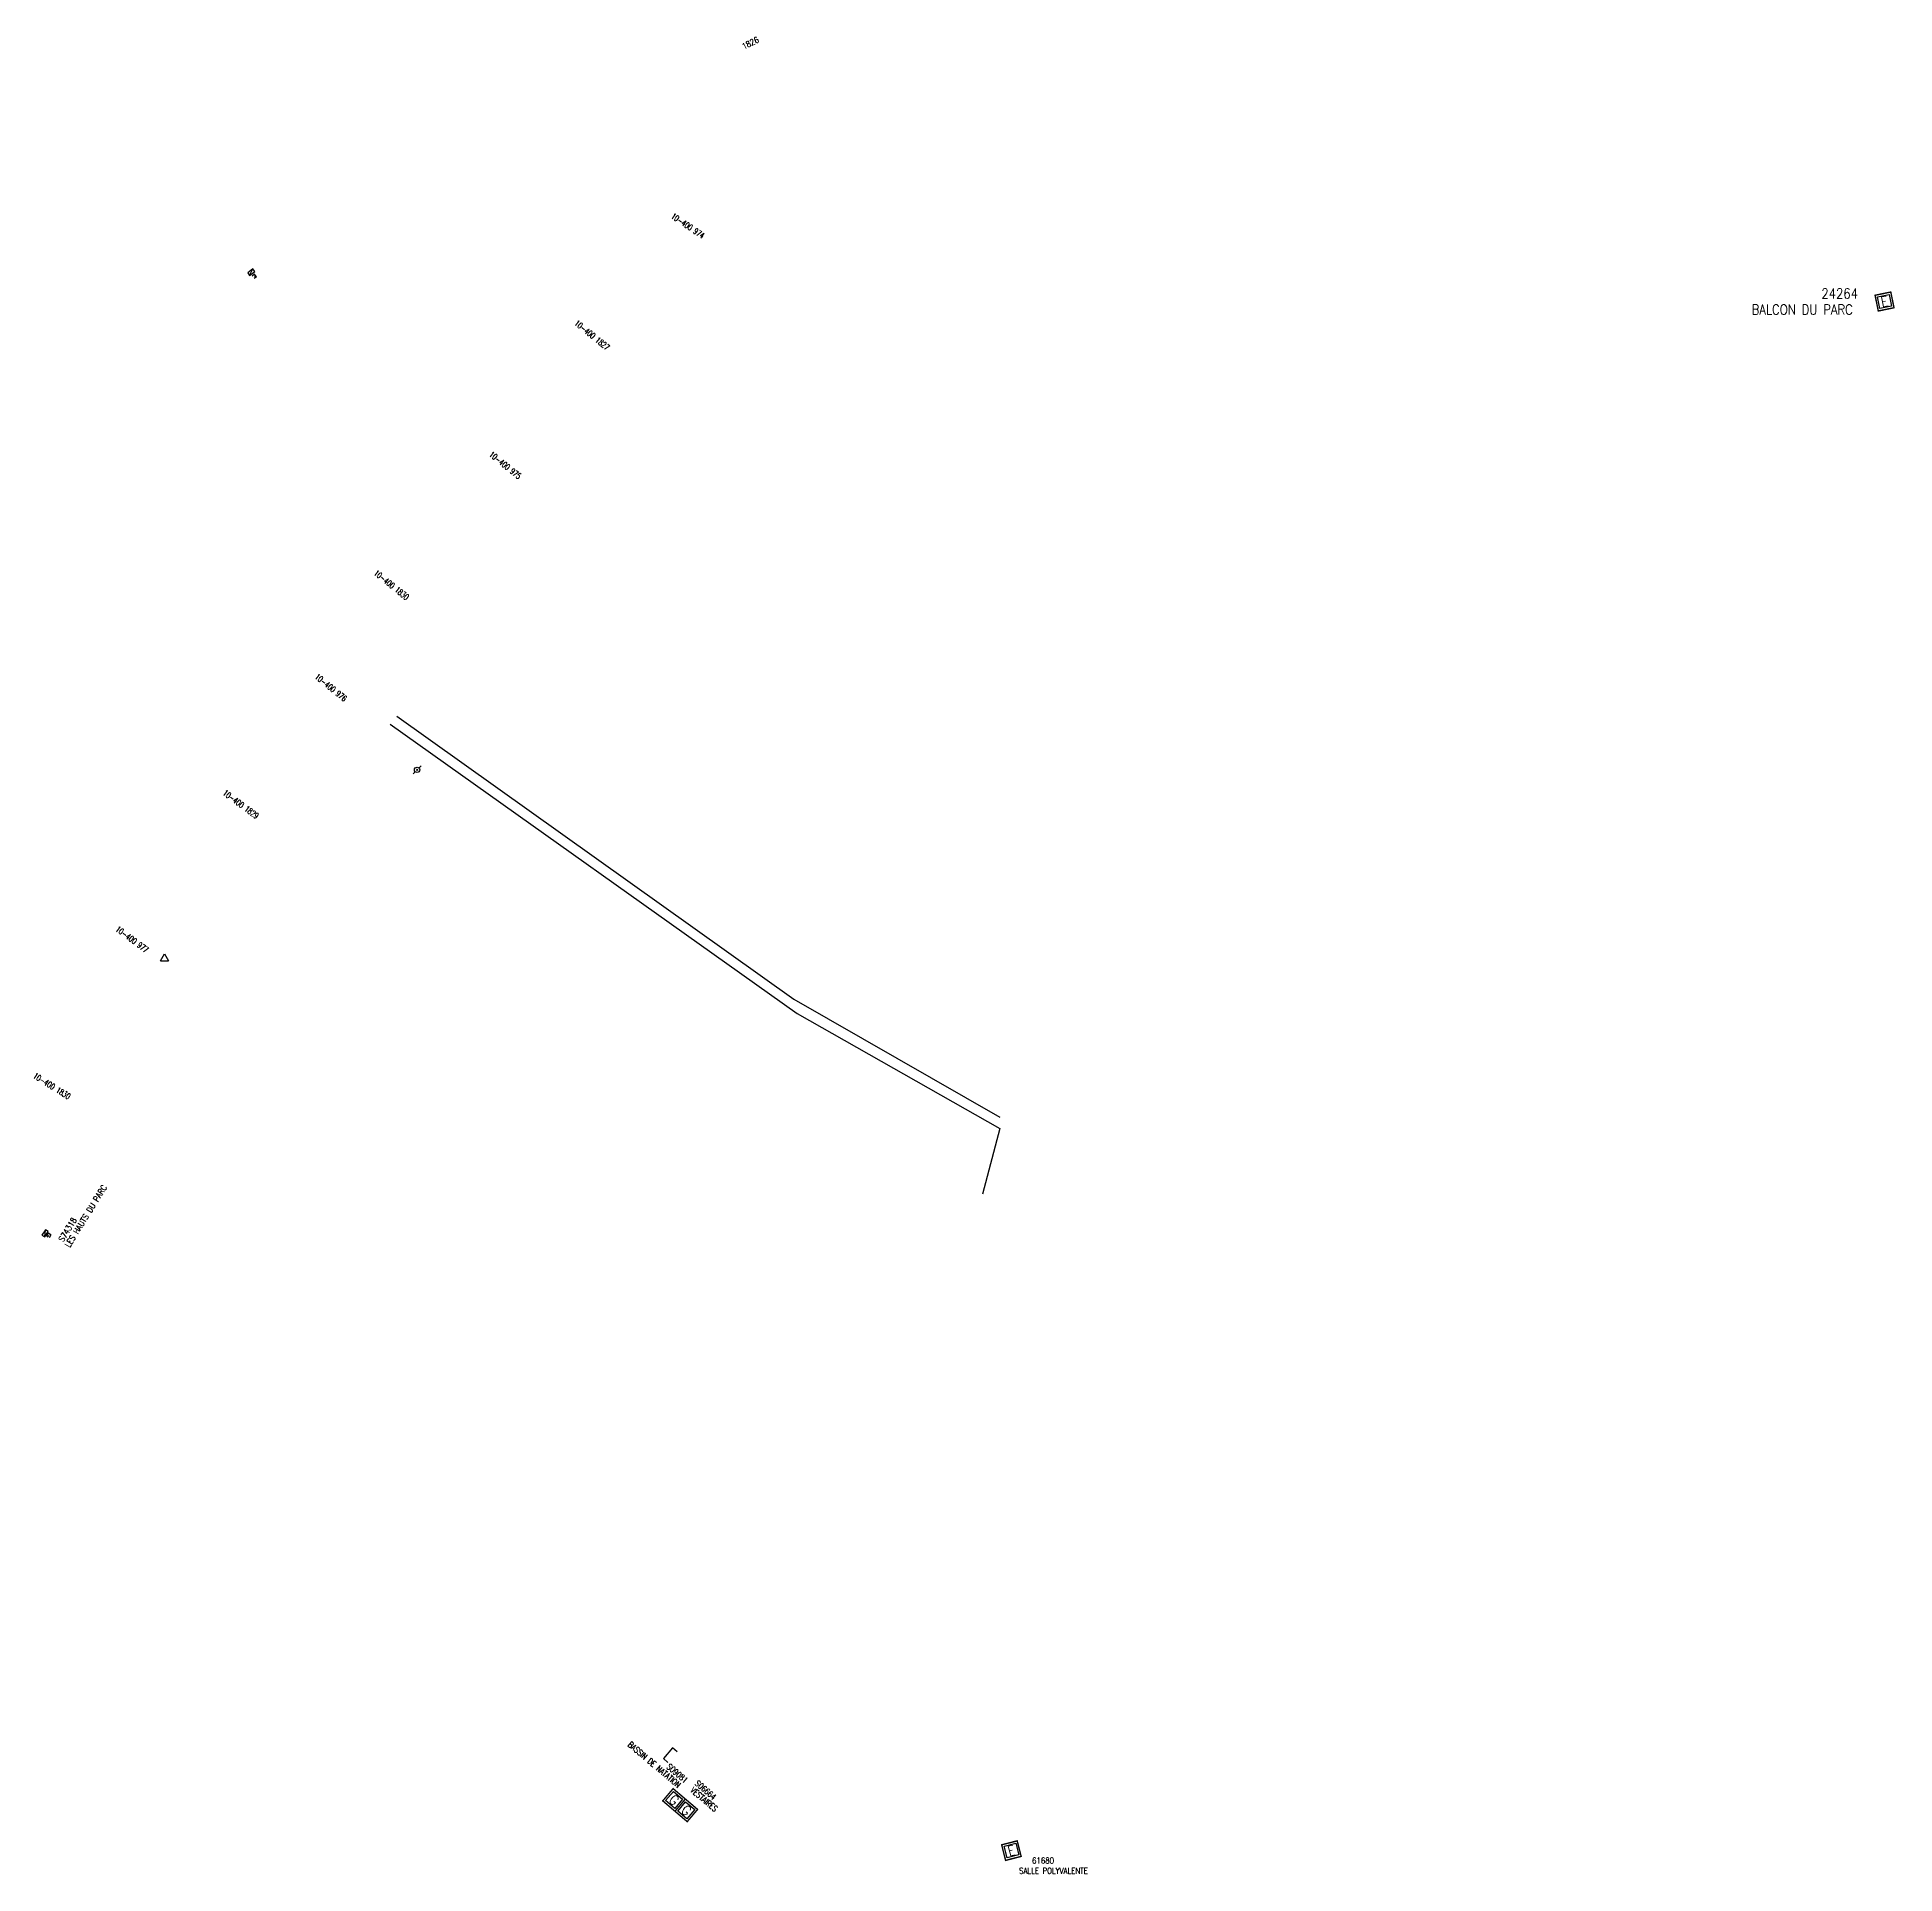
# Model space of a CAD drawing. Header units: millimetres. Extents: x 146003 to 146975, y 141990 to 143000.
# Drawn here: x 146499.9 to 146963, y 142025.4 to 142483.1 of the extents above; entities that cross this region are included whole.
import ezdxf
from ezdxf.enums import TextEntityAlignment as Align

# ---------------------------------------------------------------- set-up
doc = ezdxf.new("R2010")
doc.units = ezdxf.units.MM
doc.layers.get('0').update_dxf_attribs({"linetype": 'CONTINUOUS'})
for name, color, linetype in [('BB01', 7, 'CONTINUOUS'), ('BR12', 7, 'CONTINUOUS'), ('BR14', 7, 'CONTINUOUS'), ('G_210', 7, 'CONTINUOUS'), ('M_200', 7, 'CONTINUOUS'), ('poteau_div', 7, 'CONTINUOUS'), ('W0430', 7, 'CONTINUOUS'), ('W0432', 7, 'CONTINUOUS'), ('W0473', 7, 'CONTINUOUS'), ('W1471', 7, 'CONTINUOUS')]:
    doc.layers.add(name, color=color, linetype=linetype)
doc.styles.add('M_ROMANS', font='ROMANS.shx', dxfattribs={"width": 0.75})
doc.styles.get("Standard").update_dxf_attribs({"font": 'romans.shx', "width": 0.85})

# ---------------------------------------------------------------- blocks, each defined once
blk = doc.blocks.new('M_200_56')
at = {"color": 0, "linetype": 'Continuous', "const_width": 0.35, "flags": 128}
blk.add_lwpolyline([(2, 2), (2, -2), (-2, -2), (-2, 2)], close=True, dxfattribs=at)
at = {"color": 0, "linetype": 'Continuous'}
blk.add_lwpolyline([(-1.5, 1.5), (1.5, 1.5), (1.5, -1.5), (-1.5, -1.5)], close=True, dxfattribs=at)
at = {"color": 0, "linetype": 'Continuous', "width": 0.85}
blk.add_text('E', height=2.5, dxfattribs=at).set_placement((0, 0), align=Align.MIDDLE_CENTER)
for tag, p in [('NUM', (0, 15.06)), ('NOM', (0, 8.65))]:
    blk.add_attdef(tag, text='', height=4, dxfattribs=at).set_placement(p, align=Align.MIDDLE)
at = {"color": 0, "linetype": 'Continuous', "style": 'M_ROMANS', "width": 0.75, "flags": 3}
for tag, p in [('DEF_LEG', (-0.13, -4.99)), ('DEF_COUP', (-0.13, -7.49)), ('DEF_TYPE', (-0.13, -9.99))]:
    blk.add_attdef(tag, text='', height=1.2, dxfattribs=at).set_placement(p, align=Align.MIDDLE)
blk = doc.blocks.new('BR1201')
at = {"color": 0, "linetype": 'Continuous'}
for p, q in [((-1, -0.58), (0, 1.15)), ((0, 1.15), (1, -0.58)), ((-1, -0.58), (1, -0.58))]:
    blk.add_line(p, q, dxfattribs=at)
blk = doc.blocks.new('G_210_23')
at = {"layer": 'G_210', "color": 0, "linetype": 'Continuous', "const_width": 0.35, "flags": 128}
blk.add_lwpolyline([(4, 4), (4, 0), (0, 0), (0, 4)], close=True, dxfattribs=at)
at = {"layer": 'G_210', "color": 0, "linetype": 'Continuous'}
blk.add_lwpolyline([(0.5, 3.5), (3.5, 3.5), (3.5, 0.5), (0.5, 0.5)], close=True, dxfattribs=at)
at = {"layer": 'G_210', "insert": (2, 2), "char_height": 2.5, "width": 4, "attachment_point": 5}
blk.add_mtext('G', dxfattribs=at)
at = {"layer": 'G_210', "color": 0, "linetype": 'Continuous', "width": 0.75}
for tag, height, p in [('NUM', 4, (2, 16)), ('NOM', 4, (2, 11)), ('BCL', 3, (2, 7))]:
    blk.add_attdef(tag, text='', height=height, dxfattribs=at).set_placement(p, align=Align.MIDDLE)
at = {"layer": 'G_210', "color": 0, "linetype": 'Continuous', "width": 0.75, "flags": 3}
for tag, p in [('DEF_LEG', (2.14, -3.11)), ('DEF_COUP', (2.14, -5.61)), ('DEF_TYPE', (2.14, -8.11))]:
    blk.add_attdef(tag, text='', height=1.2, dxfattribs=at).set_placement(p, align=Align.MIDDLE)
blk = doc.blocks.new('t430')
at = {"flags": 128}
for points in [[(0.8, 0.8), (-0.8, 0.8)], [(-0.8, 0.8), (-0.8, 0)], [(0.8, 0.8), (-0.8, 0)], [(-0.8, 0), (0.8, 0)], [(-0.4, 2.1), (0.4, 2.1)], [(-0.4, 2.1), (-0.4, 1.3)], [(-0.4, 1.7), (0, 1.7)], [(-0.4, 1.3), (0.4, 1.3)], [(0.8, 0), (0.8, 0.8)]]:
    blk.add_lwpolyline(points, dxfattribs=at)
blk = doc.blocks.new('M_200_59')
at = {"layer": 'M_200', "color": 0, "linetype": 'Continuous', "const_width": 0.35, "flags": 128}
blk.add_lwpolyline([(4, 4), (4, 0), (0, 0), (0, 4)], close=True, dxfattribs=at)
at = {"layer": 'M_200', "color": 0, "linetype": 'Continuous'}
blk.add_lwpolyline([(0.5, 3.5), (3.5, 3.5), (3.5, 0.5), (0.5, 0.5)], close=True, dxfattribs=at)
at = {"layer": 'M_200', "insert": (2, 2), "char_height": 2.5, "width": 4, "attachment_point": 5}
blk.add_mtext('E', dxfattribs=at)
at = {"layer": 'M_200', "color": 0, "linetype": 'Continuous', "width": 0.85}
for tag, p in [('NUM', (2, 17.06)), ('NOM', (2, 10.65))]:
    blk.add_attdef(tag, text='', height=4, dxfattribs=at).set_placement(p, align=Align.MIDDLE)
at = {"layer": 'M_200', "color": 0, "linetype": 'Continuous', "style": 'M_ROMANS', "width": 0.75, "flags": 3}
for tag, p in [('DEF_LEG', (1.87, -2.99)), ('DEF_COUP', (1.87, -5.49)), ('DEF_TYPE', (1.87, -7.99))]:
    blk.add_attdef(tag, text='', height=1.2, dxfattribs=at).set_placement(p, align=Align.MIDDLE)
blk = doc.blocks.new('T473')
for p, q in [((-0.166667, 0.166667), (0.166667, -0.166667)), ((-0.166667, -0.166667), (0.166667, 0.166667)), ((0.500001, 0.500001), (1.000002, 1.000002)), ((-1.000002, -1.000002), (-0.500001, -0.500001))]:
    blk.add_line(p, q)
blk.add_ellipse((0, 0), major_axis=(0.471405, 0.471405), ratio=1, start_param=5.4977871438, end_param=11.780972451)
blk = doc.blocks.new('*U15')
at = {"flags": 128}
for points in [[(0.8, 0.8), (-0.8, 0.8)], [(-0.8, 0.8), (-0.8, 0)], [(0.8, 0.8), (-0.8, 0)], [(-0.8, 0), (0.8, 0)], [(-0.4, 1.86), (-0.4, 1.06)], [(-0.4, 1.06), (0.4, 1.06)], [(-0.39, 1.86), (0.41, 1.86)], [(0, 1.46), (0.4, 1.46)], [(0.4, 1.06), (0.4, 1.46)], [(0.8, 0), (0.8, 0.8)]]:
    blk.add_lwpolyline(points, dxfattribs=at)

msp = doc.modelspace()

# ---------------------------------------------------------------- linework, layer by layer
at = {"layer": 'BB01', "color": 252}
for p, q in [((146658.3, 142056.82), (146656.01, 142054.15)), ((146659.44, 142055.81), (146658.3, 142056.82)), ((146656.01, 142054.15), (146657.14, 142053.17))]:
    msp.add_line(p, q, dxfattribs=at)
at = {"layer": 'BR14', "color": 252, "flags": 128}
for points in [[(146587.95, 142311.91), (146689.36, 142239.81), (146739.86, 142211.11), (146735.56, 142194.81)], [(146589.56, 142313.91), (146688.56, 142243.41), (146739.89, 142213.96)]]:
    msp.add_lwpolyline(points, dxfattribs=at)

# ---------------------------------------------------------------- block references
at = {"layer": 'BR12'}
msp.add_blockref('BR1201', (146531.67, 142253.51), dxfattribs=at)
at = {"layer": 'G_210'}
ref = msp.add_blockref('G_210_23', (146655.86, 142043.57), dxfattribs=dict(at, rotation=319.6721101762408))
ref.add_attrib('NUM', 'S09081', dxfattribs={"color": 0, "linetype": 'Continuous', "height": 1.5, "rotation": 319.6721, "width": 0.75}).set_placement((146659.49, 142050.42), align=Align.MIDDLE)
ref.add_attrib('NOM', 'BASSIN DE NATATION', dxfattribs={"color": 0, "linetype": 'Continuous', "height": 1.5, "rotation": 319.6721, "width": 0.75}).set_placement((146653.78, 142052.59), align=Align.MIDDLE)
ref = msp.add_blockref('G_210_23', (146658.91, 142040.98), dxfattribs=dict(at, rotation=319.6721101763897))
ref.add_attrib('NUM', 'S06664', dxfattribs={"color": 0, "linetype": 'Continuous', "height": 1.5, "rotation": 319.6721, "width": 0.75}).set_placement((146666.54, 142046.27), align=Align.MIDDLE)
ref.add_attrib('NOM', 'VESTAIRES', dxfattribs={"color": 0, "linetype": 'Continuous', "height": 1.5, "rotation": 319.6721, "width": 0.75}).set_placement((146666.15, 142043.95), align=Align.MIDDLE)
at = {"layer": 'M_200'}
ref = msp.add_blockref('M_200_56', (146960.44, 142417.24), dxfattribs=dict(at, rotation=11.6563029985372))
ref.add_attrib('NUM', '24264', dxfattribs={"layer": '0', "color": 0, "linetype": 'Continuous', "height": 2.5, "width": 0.85}).set_placement((146949.26, 142419.24), align=Align.MIDDLE)
ref.add_attrib('NOM', 'BALCON DU PARC', dxfattribs={"layer": '0', "color": 0, "linetype": 'Continuous', "height": 2.5, "width": 0.85}).set_placement((146939.92, 142415.23), align=Align.MIDDLE)
ref = msp.add_blockref('M_200_59', (146741.33, 142028.74), dxfattribs=dict(at, rotation=14.2851135325141))
ref.add_attrib('NUM', '61680', dxfattribs={"color": 0, "linetype": 'Continuous', "height": 1.5, "width": 0.85}).set_placement((146750.67, 142028.69), align=Align.MIDDLE)
ref.add_attrib('NOM', 'SALLE POLYVALENTE', dxfattribs={"color": 0, "linetype": 'Continuous', "height": 1.5, "width": 0.85}).set_placement((146753.27, 142026.14), align=Align.MIDDLE)
at = {"layer": 'W0430', "rotation": 216.9240199107939}
msp.add_blockref('t430', (146553.03, 142424.86), dxfattribs=at)
at = {"layer": 'W0432', "rotation": 238.3378042136779}
msp.add_blockref('*U15', (146501.53, 142185.24), dxfattribs=at)
at = {"layer": 'W0473'}
msp.add_blockref('T473', (146594.61, 142300.52), dxfattribs=at)

# ---------------------------------------------------------------- texts
at = {"layer": 'poteau_div', "color": 252, "linetype": 'Continuous', "width": 0.6}
for s, rotation, p in [('10-400 975', 321, (146616.59, 142376.44)), ('10-400 1830', 321, (146588.23, 142346.6)), ('10-400 976', 321, (146573.12, 142321.03)), ('10-400 1829', 323.5, (146550.69, 142291.93)), ('10-400 977', 323.5, (146523.57, 142258.27)), ('10-400 1830', 328, (146503.58, 142221.71))]:
    msp.add_text(s, height=1.5, rotation=rotation, dxfattribs=at).set_placement(p, align=Align.MIDDLE_CENTER)
at = {"layer": 'W0432', "color": 252, "linetype": 'Continuous', "width": 0.85}
for s, p in [('LES HAUTS DU PARC', (146507.99, 142181.34)), ('S74318', (146506.41, 142182.75))]:
    msp.add_text(s, height=1.5, rotation=58.1744, dxfattribs=at).set_placement(p)
at = {"layer": 'W0473', "color": 252, "linetype": 'Continuous', "width": 0.6}
for s, rotation, p in [('10-400 974', 326, (146662.13, 142436.11)), ('10-400 1827', 321, (146638.22, 142408.85))]:
    msp.add_text(s, height=1.5, rotation=rotation, dxfattribs=at).set_placement(p, align=Align.MIDDLE_CENTER)
at = {"layer": 'W1471', "color": 252, "linetype": 'Continuous', "width": 0.85}
msp.add_text('1826', height=1.5, rotation=26.6962, dxfattribs=at).set_placement((146676.09, 142480))

doc.saveas('drawing.dxf')
